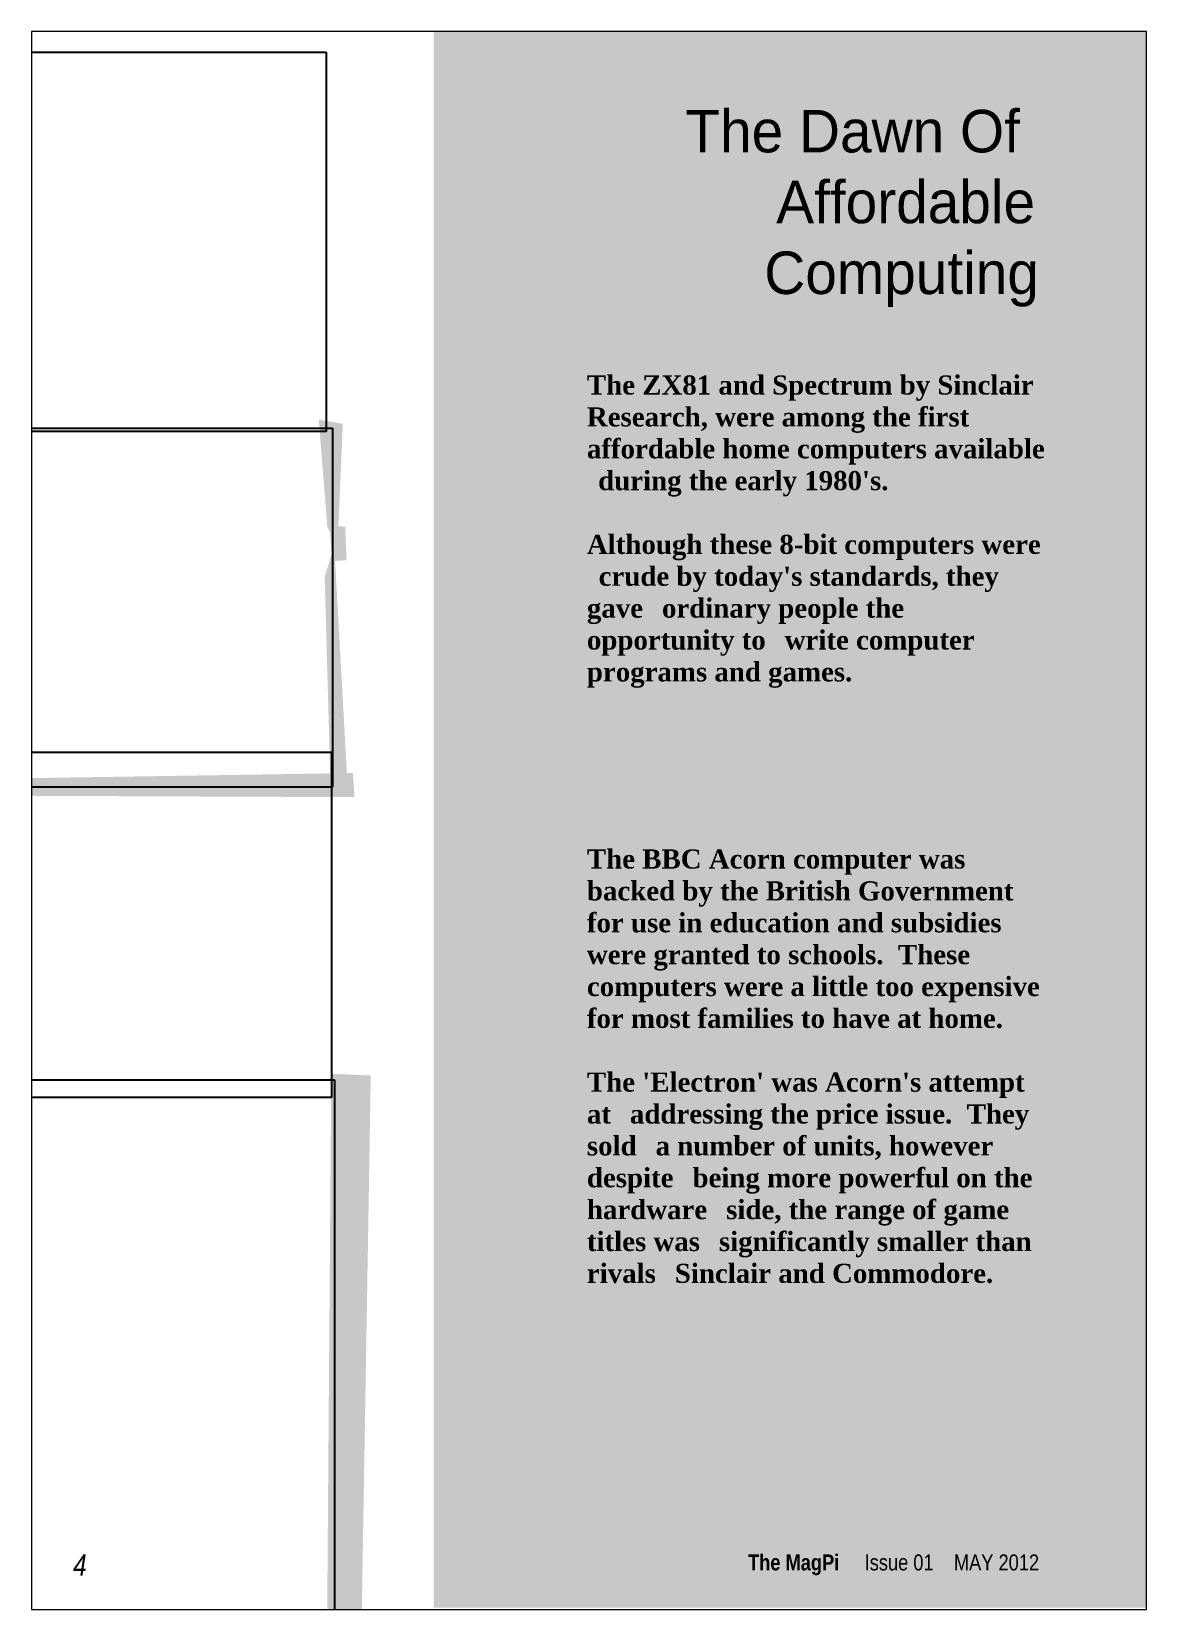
# Paper-space layout 'Page4' of a CAD drawing. Header units: millimetres. Extents: x 202 to 412, y -20 to 277.
# The model-space entities are those that its viewports show. They can reach past a viewport. Long polylines and large blocks are cut down to what shows.
import ezdxf

# ---------------------------------------------------------------- set-up
doc = ezdxf.new("R2010")
doc.units = ezdxf.units.MM
for name, color, linetype in [('Background Fill', 3, 'Continuous'), ('Images', 7, 'Continuous'), ('Text', 7, 'Continuous')]:
    doc.layers.add(name, color=color, linetype=linetype)
doc.styles.get("Standard").update_dxf_attribs({"font": 'arial.ttf'})
picture_1 = doc.add_image_def('image3.jpg', size_in_pixel=(2031, 1433))
picture_2 = doc.add_image_def('image4.png', size_in_pixel=(800, 590))
picture_3 = doc.add_image_def('image5.jpeg', size_in_pixel=(1710, 1178))
picture_4 = doc.add_image_def('image6.png', size_in_pixel=(800, 396))

msp = doc.modelspace()

# ---------------------------------------------------------------- hatches: boundary and pattern name
at = {"layer": 'Background Fill'}
h = msp.add_hatch(color=256, dxfattribs=at)
h.dxf.hatch_style = 1
h.set_gradient(color1=(255, 255, 255), color2=(179, 150, 128), tint=1)
h.paths.add_polyline_path([(120.32, 610.18), (-14.04, 610.18), (-14.04, 313.18), (120.32, 313.18)])
h = msp.add_hatch(color=256, dxfattribs=at)
h.dxf.hatch_style = 1
h.set_gradient(color1=(216, 242, 253), tint=1)
h.paths.add_polyline_path([(251.83, 610.18), (120.32, 610.18), (120.32, 313.18), (251.83, 313.18)])

# ---------------------------------------------------------------- linework, layer by layer
at = {"layer": 'Background Fill', "color": 7, "true_color": 0xffffff}
for points in [[(-32.17, 512.52), (-34.08, 516.75), (-31.16, 536.08), (-35.69, 536.89)], [(-33.65, 516.92), (-33.16, 510.2), (-30.71, 516.69), (-30.45, 510.39)], [(-34.58, 507.29), (-32.77, 513.03), (-33.45, 467.12), (-30.23, 467.52)], [(-29.26, 470.31), (-28.96, 465.78), (-131.75, 468.7), (-130.69, 466.19)], [(-33.33, 413.7), (-25.89, 413.36), (-34.19, 300.37), (-27.79, 300.2)]]:
    msp.add_solid(points, dxfattribs=at)

# ---------------------------------------------------------------- texts
at = {"layer": 'Text', "insert": (14.82, 595.18), "char_height": 8, "attachment_point": 1}
msp.add_mtext_dynamic_manual_height_columns('\\pi18.544;{\\fBaskerville Old Face|b0|i0|c0|p18;\\C38;\\c795446;The Dawn Of \\P\\pi35.658;Affordable \\P\\pi33.413;Computing}', width=86.5, gutter_width=12.5, heights=[0], dxfattribs=at)
at = {"layer": 'Text', "color": 166, "char_height": 3.6, "attachment_point": 1}
for s, insert in [("{\\fTimes New Roman|b1|i0|c0|p18;\\C38;\\c795446;The ZX81 and Spectrum by Sinclair Research, were among the first \\H1.8388x; \\H0.54385x;affordable home computers available \\H1.5592x; \\H0.64137x;during the early 1980's.\\H1.6524x; \\H0.60519x;\\P\\H1.6184x; \\H0.61789x;\\PAlthough these 8-bit computers were \\H1.6301x; \\H0.61346x;crude by today's standards, they gave \\H1.6258x; \\H0.61507x;ordinary people the opportunity to \\H1.6276x; \\H0.6144x;write computer programs and games.\\H1.6295x; }", (14.82, 545.18)), ("{\\fTimes New Roman|b1|i0|c0|p18;\\C38;\\c795446;The BBC Acorn computer was backed by the British Government \\H1.8381x; \\H0.54403x;for use in education and subsidies \\H1.5594x; \\H0.64128x;were granted to schools.  These \\H1.6494x; \\H0.60628x;computers were a little too expensive \\H1.6198x; \\H0.61738x;for most families to have at home.\\H1.6322x; \\H0.61268x;\\P\\H1.6251x; \\H0.61533x;\\PThe 'Electron' was Acorn's attempt at \\H1.625x; \\H0.6154x;addressing the price issue.  They sold \\H1.6279x; \\H0.61429x;a number of units, however despite \\H1.6295x; \\H0.6137x;being more powerful on the hardware \\H1.6289x; \\H0.6139x;side, the range of game titles was \\H1.6291x; \\H0.61383x;significantly smaller than rivals \\H1.6291x; \\H0.61385x;Sinclair and Commodore. \\H1.6291x; }", (14.82, 455.93))]:
    msp.add_mtext_dynamic_manual_height_columns(s, width=86.5, gutter_width=12.5, heights=[0], dxfattribs=dict(at, insert=insert))
at = {"layer": 'Text', "color": 255, "insert": (-89.68, 323.18), "char_height": 4, "attachment_point": 1}
msp.add_mtext_dynamic_manual_height_columns('\\pi7.7217;{\\fArial Narrow|b0|i1|c0|p34;\\C43;4}', width=10, gutter_width=12.5, heights=[0], dxfattribs=at)
at = {"layer": 'Text', "color": 254, "insert": (-39.68, 323.18), "char_height": 3, "attachment_point": 1}
msp.add_mtext_dynamic_manual_height_columns('\\pi84.851;{\\fArial Narrow|b1|i0|c0|p34;\\C255;\\c16777215;The MagPi\\fArial Narrow|b0|i0|c0|p34;     Issue 01    MAY 2012}', width=139.4261, gutter_width=12.5, heights=[0], dxfattribs=at)

# ---------------------------------------------------------------- pictures from other files: only their frames are drawn
at = {"layer": 'Images'}
image = msp.add_image(picture_2, insert=(-131.04, 534.65), size_in_units=(96.77, 71.37), dxfattribs=dict(at, brightness=99, contrast=42))
image.dxf.flags = 15
image = msp.add_image(picture_1, insert=(-128.89, 467.68), size_in_units=(95.79, 67.59), dxfattribs=dict(at, brightness=96, contrast=71))
image.dxf.flags = 15
image = msp.add_image(picture_4, insert=(-164.63, 409.23), size_in_units=(131.31, 65), dxfattribs=dict(at, brightness=94, contrast=68, fade=5))
image.dxf.flags = 15
image = msp.add_image(picture_3, insert=(-194.83, 300.85), size_in_units=(162.13, 111.69), dxfattribs=dict(at, brightness=99, contrast=45))
image.dxf.flags = 15

psp = doc.layouts.new('Page4')

# ---------------------------------------------------------------- viewports
at = {"layer": '0'}
psp.add_viewport(center=(307.4, 128.55), size=(210, 297.096), view_center_point=(15.21, 461.38), view_height=297.104, dxfattribs=at)

doc.saveas('drawing.dxf')
